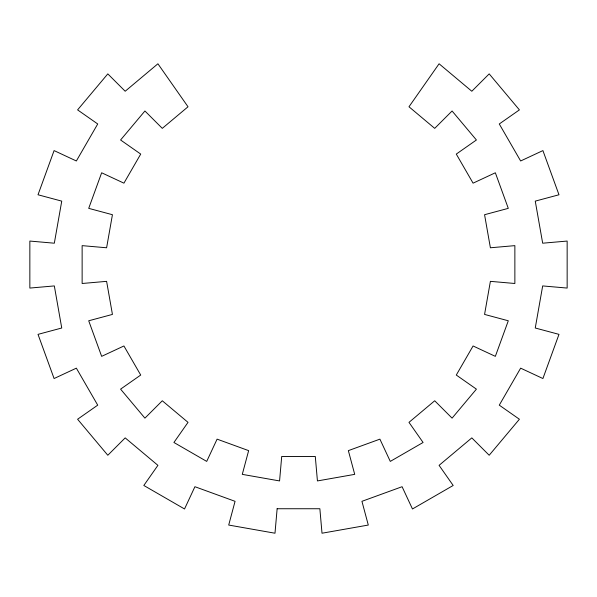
<?xml version="1.0" encoding="UTF-8"?>
<svg xmlns="http://www.w3.org/2000/svg" width="597" height="597" viewBox="0 0 597 597"><rect width="100%" height="100%" fill="white"/><g stroke="black" fill="none" stroke-linecap="round" stroke-linejoin="round"><path stroke-width="0.9" d="M277.135 508.741L274.993 533.218L228.703 525.054L235.061 501.323L194.913 486.712L184.533 508.972L143.817 485.473L157.914 465.347L125.183 437.885L107.811 455.257L77.595 419.243L97.721 405.154L76.356 368.155L54.088 378.535L38.014 334.365L61.745 328.007L54.327 285.926L29.85 288.067L29.85 241.061L54.327 243.203L61.745 201.129L38.014 194.771L54.088 150.593L76.356 160.981L97.721 123.975L77.595 109.885L107.811 73.879L125.183 91.244L157.914 63.782L188.018 106.773L162.294 128.362L144.922 110.99L120.587 139.989L140.713 154.078L123.922 183.16L101.654 172.779L88.707 208.353L112.437 214.711L106.609 247.777L82.132 245.636L82.132 283.493L106.609 281.351L112.437 314.418L88.707 320.783L101.654 356.357L123.922 345.976L140.713 375.05L120.587 389.14L144.922 418.146L162.294 400.774L188.018 422.355L173.921 442.481L206.711 461.406L217.092 439.146L248.643 450.631L242.285 474.361L279.568 480.936L281.709 456.459L315.291 456.459L317.432 480.936L354.715 474.361L348.357 450.631L379.908 439.146L390.289 461.406L423.079 442.481L408.982 422.355L434.706 400.774L452.078 418.146L476.413 389.14L456.287 375.05L473.078 345.976L495.346 356.357L508.293 320.783L484.563 314.418L490.391 281.351L514.868 283.493L514.868 245.636L490.391 247.777L484.563 214.711L508.293 208.353L495.346 172.779L473.078 183.16L456.287 154.078L476.413 139.989L452.078 110.99L434.706 128.362L408.982 106.773L439.086 63.782L471.817 91.244L489.189 73.879L519.405 109.885L499.279 123.975L520.644 160.981L542.912 150.593L558.986 194.771L535.255 201.129L542.673 243.203L567.15 241.061L567.15 288.067L542.673 285.926L535.255 328.007L558.986 334.365L542.912 378.535L520.644 368.155L499.279 405.154L519.405 419.243L489.189 455.257L471.817 437.885L439.086 465.347L453.183 485.473L412.467 508.972L402.087 486.712L361.939 501.323L368.297 525.054L322.007 533.218L319.865 508.741L277.135 508.741"/></g></svg>
